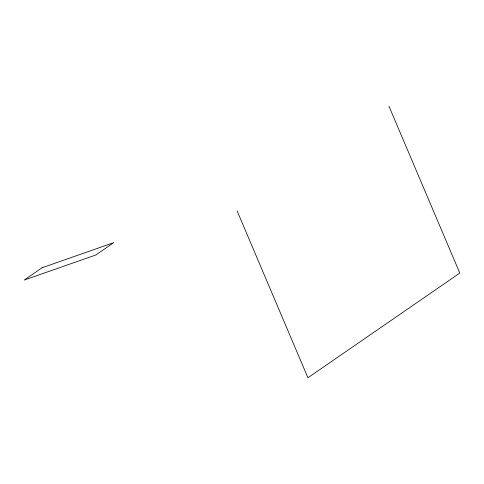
<?xml version="1.0" encoding="UTF-8"?>
<svg xmlns="http://www.w3.org/2000/svg" width="484" height="484" viewBox="0 0 484 484"><rect width="100%" height="100%" fill="white"/><g stroke="black" fill="none" stroke-linecap="round" stroke-linejoin="round"><path stroke-width="0.73" d="M388.985 106.25L459.8 273.079L307.927 377.75L237.112 210.921M42.066 267.761L24.2 280.073L95.85 254.971L113.716 242.653L42.066 267.761"/></g></svg>
